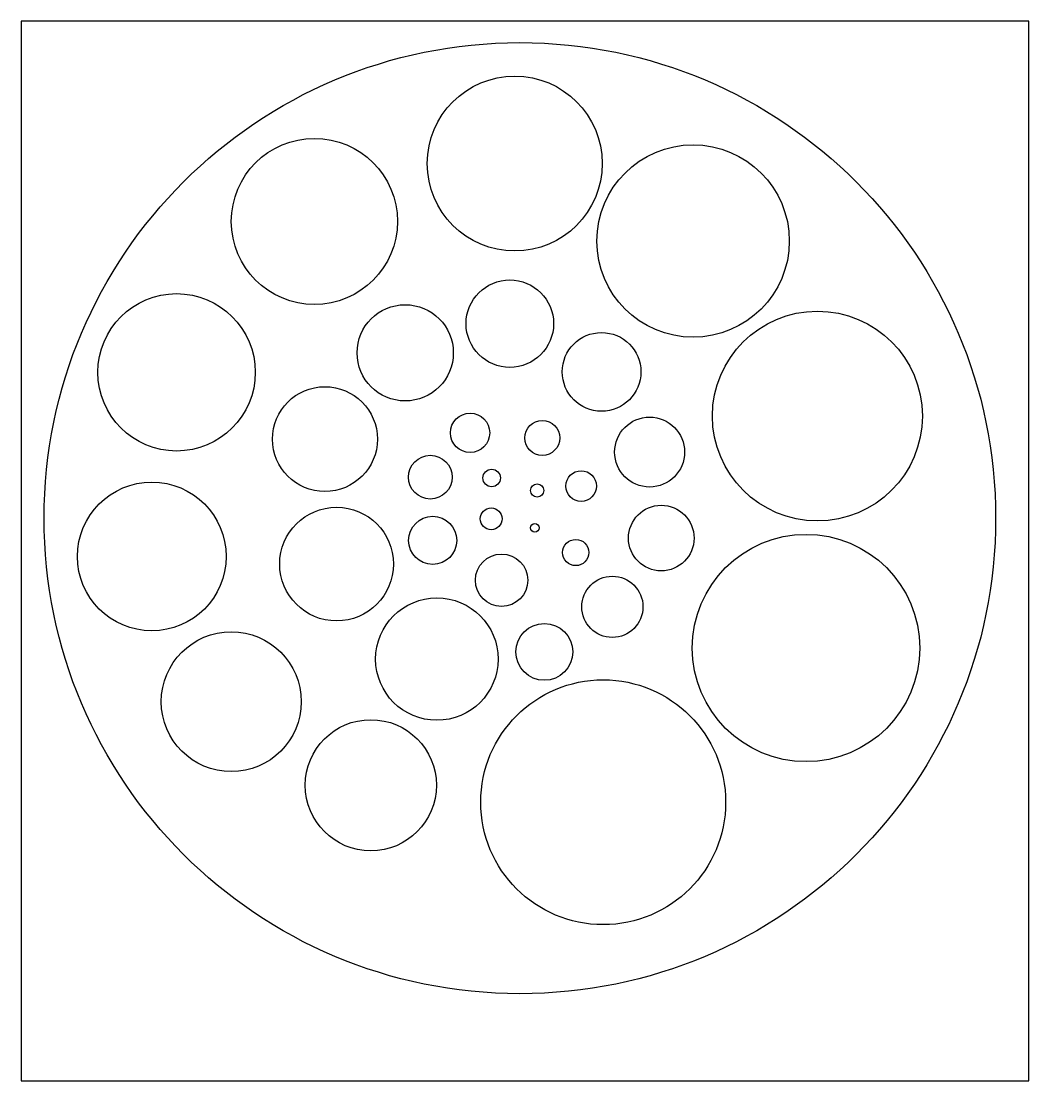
# Model space of a CAD drawing. Header units: millimetres. Extents: x -57 to 58, y -64 to 57.
import ezdxf

# ---------------------------------------------------------------- set-up
doc = ezdxf.new("R2010")
doc.units = ezdxf.units.MM
doc.layers.add('Sketch', color=7, linetype='CONTINUOUS')

msp = doc.modelspace()

# ---------------------------------------------------------------- linework, layer by layer
at = {"layer": 'Sketch'}
for p, q in [((-57.01, 56.84), (-57.01, -64.35)), ((58.18, 56.84), (-57.01, 56.84)), ((58.18, -64.35), (58.18, 56.84)), ((-57.01, -64.35), (58.18, -64.35))]:
    msp.add_line(p, q, dxfattribs=at)
for centre, radius in [((0, 0), 54.39), ((-0.59, 40.56), 10), ((-23.49, 33.94), 9.5), ((19.8, 31.7), 11), ((-1.15, 22.25), 5), ((-39.25, 16.68), 9), ((-13.11, 18.91), 5.5), ((34.01, 11.68), 12), ((9.34, 16.73), 4.5), ((-22.29, 9.04), 6), ((-5.7, 9.76), 2.25), ((2.56, 9.18), 2), ((14.83, 7.56), 4), ((-10.24, 4.69), 2.5), ((-3.23, 4.6), 1), ((7, 3.67), 1.75), ((-42.08, -4.38), 8.5), ((1.98, 3.16), 0.75), ((-20.96, -5.25), 6.5), ((16.16, -2.28), 3.75), ((-9.97, -2.54), 2.75), ((-3.28, -0.07), 1.25), ((1.71, -1.1), 0.5), ((32.71, -14.85), 13), ((6.38, -3.93), 1.5), ((-2.09, -7.1), 3), ((10.57, -10.14), 3.5), ((-9.49, -16.12), 7), ((2.8, -15.29), 3.25), ((-33, -20.99), 8), ((9.52, -32.49), 14), ((-17.04, -30.55), 7.5)]:
    msp.add_circle(centre, radius, dxfattribs=at)

doc.saveas('drawing.dxf')
